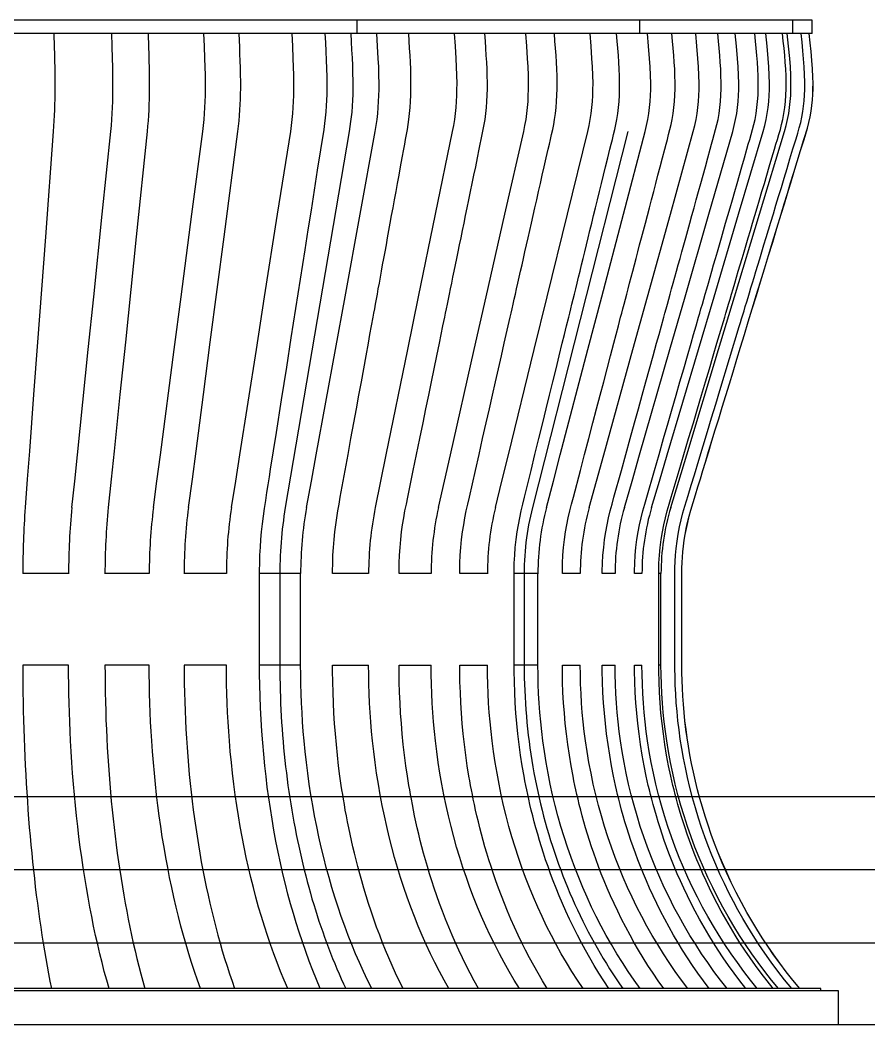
# Model space of a CAD drawing. Extents: x 665703 to 1047784, y -160603 to 92239.
# Drawn here: x 835064 to 838782, y 26656 to 31056 of the extents above; entities that cross this region are included whole.
import ezdxf

# ---------------------------------------------------------------- set-up
doc = ezdxf.new("R2010")
doc.units = 0
doc.header["$LTSCALE"] = 800
doc.layers.get('0').update_dxf_attribs({"linetype": 'CONTINUOUS'})
doc.layers.add('中粗', color=3, linetype='CONTINUOUS')
doc.layers.add('粗线', color=1, linetype='CONTINUOUS')

# ---------------------------------------------------------------- blocks, each defined once
blk = doc.blocks.new('ft')
at = {"color": 7, "linetype": 'Continuous'}
for p, q in [((2492.8, 4250), (875.4, 4250)), ((2492.8, 4250), (2492.8, 4191)), ((3730.8, 4250), (2492.8, 4250)), ((2492.8, 4250), (2492.8, 4191)), ((3730.8, 4250), (3730.8, 4191)), ((4400.8, 4250), (3730.8, 4250)), ((3730.8, 4250), (3730.8, 4191)), ((4400.8, 4250), (4400.8, 4191)), ((4400.8, 4250), (4400.8, 4191)), ((4487, 4250), (4400.8, 4250)), ((4487, 4191), (4487, 4250)), ((2492.8, 4191), (875.4, 4191)), ((3730.8, 4191), (2492.8, 4191)), ((4400.8, 4191), (3730.8, 4191)), ((4487, 4191), (4400.8, 4191)), ((2458.9, 3762.8), (2179.1, 2115.7)), ((2458.9, 3762.8), (2179.1, 2115.7)), ((3680, 3762.8), (3261.3, 2115.7)), ((3680, 3762.8), (3261.3, 2115.7)), ((1230, 1826), (1029.3, 1826)), ((1583.1, 1826), (1389.4, 1826)), ((1921.1, 1826), (1736.1, 1826)), ((2155.1, 1826), (2066.3, 1826)), ((2155.1, 1826), (2155.1, 1426)), ((2246.3, 1826), (2155.1, 1826)), ((2155.1, 1826), (2155.1, 1426)), ((3225.3, 1826), (3181.3, 1826)), ((3225.3, 1826), (3225.3, 1426)), ((3285.5, 1826), (3225.3, 1826)), ((3225.3, 1826), (3225.3, 1426)), ((3824.5, 1826), (3814.8, 1826)), ((3824.5, 1426), (3824.5, 1826)), ((1230, 1426), (1029.3, 1426)), ((1583.1, 1426), (1389.4, 1426)), ((1921.1, 1426), (1736.1, 1426)), ((2155.1, 1426), (2066.3, 1426)), ((2246.3, 1426), (2155.1, 1426)), ((3225.3, 1426), (3181.3, 1426)), ((3285.5, 1426), (3225.3, 1426)), ((3824.5, 1426), (3814.9, 1426))]:
    blk.add_line(p, q, dxfattribs=at)
at = {"color": 7, "linetype": 'Continuous', "flags": 128}
for points in [[(1165.8, 4191), (1167.3, 4131), (1168, 4101), (1168.6, 4071), (1169.2, 4040.9), (1169.6, 4010.8), (1169.8, 3980.6), (1169.8, 3950.4), (1169.6, 3926.9), (1169.2, 3903.4), (1168.7, 3879.9), (1167.9, 3856.5), (1166.9, 3832.8), (1165.7, 3809.4), (1164.3, 3785.9), (1162.6, 3762.8)], [(1415, 3762.8), (1417.4, 3788.4), (1419.5, 3814.2), (1421.1, 3840.4), (1422.4, 3866.7), (1423.4, 3893.1), (1424, 3919.6), (1424.3, 3946.2), (1424.4, 3972.7), (1424.1, 4009.2), (1423.5, 4045.6), (1422.5, 4081.9), (1420.8, 4136.5), (1418.9, 4191)], [(1578.1, 4191), (1580.2, 4131), (1581.2, 4101), (1582, 4071), (1582.8, 4040.9), (1583.3, 4010.8), (1583.6, 3980.6), (1583.6, 3950.4), (1583.3, 3926.9), (1582.9, 3903.4), (1582.1, 3879.9), (1581.1, 3856.5), (1579.7, 3832.8), (1578, 3809.4), (1576, 3785.9), (1573.8, 3762.8)], [(1817.5, 3762.8), (1820.5, 3788.4), (1823.1, 3814.2), (1825.3, 3840.4), (1826.9, 3866.7), (1828.1, 3893.1), (1828.9, 3919.6), (1829.4, 3946.2), (1829.5, 3972.7), (1829.1, 4009.2), (1828.3, 4045.6), (1827.1, 4081.9), (1824.9, 4136.5), (1822.5, 4191)], [(1975.3, 4191), (1978, 4131), (1979.2, 4101), (1980.3, 4071), (1981.3, 4040.9), (1981.9, 4010.8), (1982.3, 3980.6), (1982.3, 3950.4), (1982, 3926.9), (1981.4, 3903.4), (1980.4, 3879.9), (1979.1, 3856.5), (1977.4, 3832.8), (1975.3, 3809.4), (1972.8, 3785.9), (1969.9, 3762.8)], [(2332.4, 9), (2315.7, 48.5), (2299.5, 88.7), (2283.8, 129.5), (2268.7, 171), (2254, 213.1), (2239.8, 255.8), (2226.9, 296.7), (2214.5, 338.2), (2202.5, 380.2), (2190.9, 422.9), (2179.9, 466), (2168.6, 512.3), (2158, 559.2), (2147.9, 606.5), (2138.3, 654.4), (2129.4, 702.6), (2121, 751.3), (2113.6, 797.5), (2106.8, 844), (2100.4, 890.8), (2094.7, 937.8), (2089.4, 985.1), (2084.4, 1035.4), (2080, 1085.9), (2076.3, 1136.6), (2073.1, 1187.5), (2070.6, 1238.5), (2068.6, 1289.5), (2067.4, 1337.8), (2066.6, 1386), (2066.4, 1434.3), (2066.4, 1482.6), (2066.4, 1530.9), (2066.4, 1592.4), (2066.4, 1653.9), (2066.4, 1715.4), (2066.4, 1776.9), (2066.5, 1838.4), (2067, 1872.9), (2068.2, 1907.3), (2069.9, 1941.7), (2072.3, 1975.9), (2075.2, 2009.9), (2078.8, 2043.7), (2082.9, 2077.3), (2087.9, 2111.9), (2093.3, 2146.3), (2098.7, 2180.7), (2104.1, 2215), (2109.5, 2249.3), (2114.9, 2283.5), (2140.1, 2444.3), (2162.6, 2587.5), (2185.1, 2730.5), (2205.2, 2858.4), (2225.4, 2986.5), (2245.6, 3115.1), (2265.9, 3244.4), (2279.5, 3331), (2293.2, 3418), (2306.9, 3505.4), (2320.7, 3593.2), (2334.6, 3681.6), (2348.6, 3770.6), (2352.3, 3796.8), (2355.3, 3822.7), (2357.7, 3848.4), (2359.6, 3874), (2360.9, 3899.5), (2361.8, 3924.7), (2362.2, 3949.9), (2362.3, 3975.3), (2362, 4000.9), (2361.1, 4037.8), (2359.7, 4075.2), (2357.9, 4113.1), (2355.9, 4151.7), (2353.8, 4191)], [(2202.6, 3762.8), (2206.3, 3788.4), (2209.4, 3814.2), (2212, 3840.4), (2214, 3866.7), (2215.5, 3893.1), (2216.4, 3919.6), (2216.9, 3946.2), (2217, 3972.7), (2216.6, 4009.2), (2215.6, 4045.6), (2214.2, 4081.9), (2211.5, 4136.5), (2208.6, 4191)], [(2544.2, 1826), (2386.1, 1826), (2386.1, 1837.5), (2386.7, 1872), (2388, 1906.5), (2390.1, 1940.9), (2392.8, 1975.2), (2396.2, 2009.2), (2399.9, 2040), (2404.2, 2070.5), (2409.1, 2100.8), (2414.5, 2130.8), (2419.9, 2160.8), (2441.3, 2278.1), (2454, 2347.8), (2466.7, 2417.3), (2479.4, 2486.7), (2490.5, 2547.7), (2501.4, 2607.5), (2512.1, 2666.1), (2522.6, 2723.5), (2532.9, 2779.8), (2542.9, 2834.9), (2550, 2873.5), (2556.9, 2911.5), (2563.7, 2948.9), (2567, 2967.1), (2570.6, 2986.4), (2574.3, 3006.7), (2578.1, 3028), (2582.2, 3050.4), (2586.5, 3073.8), (2591, 3098.3), (2595.6, 3123.9), (2600.5, 3150.5), (2605.5, 3178.2), (2610.7, 3206.4), (2616, 3235.6), (2621.6, 3266), (2627.3, 3297.3), (2633, 3328.6), (2638.9, 3360.8), (2644.9, 3394), (2651.2, 3428.3), (2657.6, 3463.6), (2664.2, 3499.9), (2670.6, 3535), (2677.2, 3571.1), (2684, 3608.2), (2690.9, 3646.2), (2698, 3685.2), (2701.9, 3706.2), (2705.8, 3727.6), (2709.7, 3749.2), (2713.7, 3771.1), (2717.3, 3793.1), (2720.4, 3815.1), (2723.5, 3841.2), (2725.9, 3867.4), (2727.6, 3893.9), (2728.8, 3920.7), (2729.4, 3948.5), (2729.4, 3976.8), (2729, 4005.7), (2728.2, 4035.2), (2726.9, 4065.3), (2725.4, 4095.6), (2723.6, 4126.6), (2721.7, 4158.4), (2719.7, 4191)], [(2465.6, 4191), (2467.7, 4155.1), (2469.7, 4119.8), (2471.5, 4085.2), (2473, 4051), (2474, 4017.1), (2474.7, 3983.5), (2474.7, 3950.1), (2474.2, 3924.4), (2473.3, 3898.7), (2471.8, 3872.9), (2469.8, 3846.9), (2467.7, 3826.3), (2465.2, 3805.4), (2462.3, 3784.3), (2458.9, 3762.8)], [(2465.6, 4191), (2467.7, 4155.1), (2469.7, 4119.8), (2471.5, 4085.2), (2473, 4051), (2474, 4017.1), (2474.7, 3983.5), (2474.7, 3950.1), (2474.2, 3924.4), (2473.3, 3898.7), (2471.8, 3872.9), (2469.8, 3846.9), (2467.7, 3826.3), (2465.2, 3805.4), (2462.3, 3784.3), (2458.9, 3762.8)], [(2573, 3762.8), (2577.3, 3788.4), (2580.9, 3814.2), (2583.9, 3840.4), (2586.2, 3866.7), (2587.9, 3893.1), (2589.1, 3919.6), (2589.7, 3946.2), (2589.8, 3972.7), (2589.3, 4009.2), (2588.1, 4045.6), (2586.5, 4081.9), (2583.4, 4136.5), (2580, 4191)], [(2817.8, 1826), (2677.4, 1826), (2677.4, 1837.5), (2678.1, 1872), (2679.5, 1906.5), (2681.8, 1940.9), (2684.9, 1975.2), (2688.7, 2009.2), (2692.9, 2040), (2697.7, 2070.5), (2703.2, 2100.8), (2709.3, 2130.8), (2715.4, 2160.8), (2739.6, 2278.1), (2753.9, 2347.8), (2768.2, 2417.3), (2782.4, 2486.7), (2795, 2547.7), (2807.3, 2607.5), (2819.3, 2666.1), (2831.1, 2723.5), (2842.7, 2779.8), (2854, 2834.9), (2861.9, 2873.5), (2869.7, 2911.5), (2877.4, 2948.9), (2881.2, 2967.1), (2885.1, 2986.4), (2889.3, 3006.7), (2893.7, 3028), (2898.3, 3050.4), (2903.1, 3073.8), (2908.1, 3098.3), (2913.4, 3123.9), (2918.8, 3150.5), (2924.5, 3178.2), (2930.3, 3206.4), (2936.3, 3235.6), (2942.6, 3266), (2949, 3297.3), (2955.4, 3328.6), (2962.1, 3360.8), (2968.9, 3394), (2975.9, 3428.3), (2983.2, 3463.6), (2990.6, 3499.9), (2997.9, 3535), (3005.3, 3571.1), (3012.9, 3608.2), (3020.7, 3646.2), (3028.7, 3685.2), (3033.1, 3706.2), (3037.4, 3727.6), (3041.9, 3749.2), (3046.4, 3771.1), (3050.4, 3793.1), (3054, 3815.1), (3057.4, 3841.2), (3060.1, 3867.4), (3062, 3893.9), (3063.3, 3920.7), (3064, 3948.5), (3064.1, 3976.8), (3063.6, 4005.7), (3062.7, 4035.2), (3061.3, 4065.3), (3059.5, 4095.6), (3057.5, 4126.6), (3055.4, 4158.4), (3053.1, 4191)], [(2912.1, 3762.8), (2916.9, 3788.4), (2921.1, 3814.2), (2924.4, 3840.4), (2927.1, 3866.7), (2929, 3893.1), (2930.3, 3919.6), (2931, 3946.2), (2931.1, 3972.7), (2930.5, 4009.2), (2929.2, 4045.6), (2927.4, 4081.9), (2923.9, 4136.5), (2920.1, 4191)], [(3064.5, 1826), (2943.3, 1826), (2943.3, 1837.5), (2944, 1872), (2945.6, 1906.5), (2948.1, 1940.9), (2951.5, 1975.2), (2955.8, 2009.2), (2960.4, 2040), (2965.7, 2070.5), (2971.8, 2100.8), (2978.4, 2130.8), (2985.2, 2160.8), (3011.8, 2278.1), (3027.6, 2347.8), (3043.4, 2417.3), (3059.1, 2486.7), (3072.9, 2547.7), (3086.5, 2607.5), (3099.8, 2666.1), (3112.8, 2723.5), (3125.5, 2779.8), (3138, 2834.9), (3146.7, 2873.5), (3155.4, 2911.5), (3163.8, 2948.9), (3168, 2967.1), (3172.3, 2986.4), (3176.9, 3006.7), (3181.8, 3028), (3186.8, 3050.4), (3192.1, 3073.8), (3197.7, 3098.3), (3203.5, 3123.9), (3209.5, 3150.5), (3215.8, 3178.2), (3222.2, 3206.4), (3228.8, 3235.6), (3235.7, 3266), (3242.8, 3297.3), (3249.9, 3328.6), (3257.2, 3360.8), (3264.7, 3394), (3272.5, 3428.3), (3280.5, 3463.6), (3288.7, 3499.9), (3296.7, 3535), (3304.8, 3571.1), (3313.2, 3608.2), (3321.9, 3646.2), (3330.7, 3685.2), (3335.5, 3706.2), (3340.3, 3727.6), (3345.2, 3749.2), (3350.1, 3771.1), (3354.6, 3793.1), (3358.5, 3815.1), (3362.3, 3841.2), (3365.3, 3867.4), (3367.4, 3893.9), (3368.9, 3920.7), (3369.6, 3948.5), (3369.7, 3976.8), (3369.2, 4005.7), (3368.1, 4035.2), (3366.6, 4065.3), (3364.7, 4095.6), (3362.5, 4126.6), (3360.1, 4158.4), (3357.5, 4191)], [(3596.8, 9), (3574.3, 42.9), (3552.8, 76.6), (3532.2, 110.3), (3512.6, 143.7), (3493.8, 176.9), (3475.9, 209.9), (3458.8, 242.5), (3441, 278.1), (3424.1, 313.1), (3408.1, 347.7), (3393, 381.8), (3378.8, 415.3), (3365.4, 448.2), (3352.8, 480.5), (3340.9, 512.1), (3329.8, 543.1), (3319.4, 573.3), (3309.8, 602.3), (3300.8, 630.5), (3292.4, 658), (3284.6, 684.7), (3276.7, 712.7), (3269.4, 739.7), (3262.7, 765.8), (3256.5, 790.9), (3250.8, 815), (3245.5, 838.1), (3240.9, 858.9), (3236.7, 879), (3232.7, 899.1), (3228.7, 919.2), (3225, 939.5), (3217.1, 985), (3209.9, 1031.1), (3203.5, 1077.5), (3197.9, 1124.4), (3193.3, 1169.2), (3189.4, 1214.5), (3186.2, 1260), (3183.8, 1305.9), (3182.2, 1352), (3181.3, 1398.4), (3181.2, 1453.3), (3181.2, 1508.1), (3181.2, 1563), (3181.2, 1617.9), (3181.2, 1672.7), (3181.2, 1727.7), (3181.2, 1782.6), (3181.3, 1837.5), (3182.1, 1872), (3183.8, 1906.5), (3186.5, 1940.9), (3190.2, 1975.2), (3194.8, 2009.2), (3199.8, 2040), (3205.6, 2070.5), (3212.1, 2100.8), (3219.4, 2130.8), (3226.7, 2160.8), (3255.5, 2278.1), (3272.6, 2347.8), (3289.7, 2417.3), (3306.8, 2486.7), (3321.7, 2547.7), (3336.4, 2607.5), (3350.8, 2666.1), (3364.9, 2723.5), (3378.7, 2779.8), (3392.3, 2834.9), (3401.7, 2873.5), (3411.1, 2911.5), (3420.3, 2948.9), (3424.7, 2967.1), (3429.5, 2986.4), (3434.4, 3006.7), (3439.7, 3028), (3445.2, 3050.4), (3450.9, 3073.8), (3456.9, 3098.3), (3463.2, 3123.9), (3469.8, 3150.5), (3476.5, 3178.2), (3483.5, 3206.4), (3490.7, 3235.6), (3498.1, 3266), (3505.8, 3297.3), (3513.5, 3328.6), (3521.4, 3360.8), (3529.6, 3394), (3538, 3428.3), (3546.6, 3463.6), (3555.5, 3499.9), (3564.2, 3535), (3573.1, 3571.1), (3582.1, 3608.2), (3591.5, 3646.2), (3601.1, 3685.2), (3606.2, 3706.2), (3611.5, 3727.6), (3616.8, 3749.2), (3622.1, 3771.1), (3627, 3793.1), (3631.2, 3815.1), (3635.3, 3841.2), (3638.5, 3867.4), (3640.9, 3893.9), (3642.4, 3920.7), (3643.2, 3948.5), (3643.3, 3976.8), (3642.8, 4005.7), (3641.6, 4035.2), (3639.9, 4065.3), (3637.9, 4095.6), (3635.5, 4126.6), (3632.9, 4158.4), (3630.1, 4191)], [(3223.4, 3762.8), (3228.8, 3788.4), (3233.3, 3814.2), (3237, 3840.4), (3240, 3866.7), (3242.1, 3893.1), (3243.5, 3919.6), (3244.3, 3946.2), (3244.4, 3972.7), (3243.8, 4009.2), (3242.3, 4045.6), (3240.3, 4081.9), (3236.5, 4136.5), (3232.3, 4191)], [(3471.1, 1826), (3392.5, 1826), (3392.5, 1837.5), (3393.3, 1872), (3395.2, 1906.5), (3398.1, 1940.9), (3402, 1975.2), (3407, 2009.2), (3412.3, 2040), (3418.5, 2070.5), (3425.5, 2100.8), (3433.2, 2130.8), (3441.1, 2160.8), (3471.9, 2278.1), (3490.1, 2347.8), (3508.4, 2417.3), (3526.6, 2486.7), (3542.6, 2547.7), (3558.3, 2607.5), (3573.7, 2666.1), (3588.8, 2723.5), (3603.5, 2779.8), (3618, 2834.9), (3628.1, 2873.5), (3638.1, 2911.5), (3647.9, 2948.9), (3652.7, 2967.1), (3657.7, 2986.4), (3663.1, 3006.7), (3668.7, 3028), (3674.5, 3050.4), (3680.7, 3073.8), (3687.1, 3098.3), (3693.8, 3123.9), (3700.8, 3150.5), (3708.1, 3178.2), (3715.5, 3206.4), (3723.2, 3235.6), (3731.1, 3266), (3739.3, 3297.3), (3747.5, 3328.6), (3756, 3360.8), (3764.7, 3394), (3773.7, 3428.3), (3783, 3463.6), (3792.5, 3499.9), (3801.7, 3535), (3811.2, 3571.1), (3820.9, 3608.2), (3830.9, 3646.2), (3841.1, 3685.2), (3846.7, 3706.2), (3852.3, 3727.6), (3857.9, 3749.2), (3863.7, 3771.1), (3868.9, 3793.1), (3873.4, 3815.1), (3877.7, 3841.2), (3881.2, 3867.4), (3883.7, 3893.9), (3885.3, 3920.7), (3886.2, 3948.5), (3886.3, 3976.8), (3885.7, 4005.7), (3884.5, 4035.2), (3882.7, 4065.3), (3880.5, 4095.6), (3877.9, 4126.6), (3875.1, 4158.4), (3872.2, 4191)], [(3504, 3762.8), (3509.8, 3788.4), (3514.7, 3814.2), (3518.8, 3840.4), (3521.9, 3866.7), (3524.3, 3893.1), (3525.8, 3919.6), (3526.6, 3946.2), (3526.8, 3972.7), (3526.1, 4009.2), (3524.5, 4045.6), (3522.3, 4081.9), (3518.1, 4136.5), (3513.6, 4191)], [(3623.5, 1826), (3567.5, 1826), (3567.5, 1837.5), (3568.4, 1872), (3570.4, 1906.5), (3573.5, 1940.9), (3577.6, 1975.2), (3582.8, 2009.2), (3588.4, 2040), (3594.9, 2070.5), (3602.3, 2100.8), (3610.4, 2130.8), (3618.7, 2160.8), (3651.2, 2278.1), (3670.4, 2347.8), (3689.7, 2417.3), (3708.8, 2486.7), (3725.7, 2547.7), (3742.2, 2607.5), (3758.4, 2666.1), (3774.3, 2723.5), (3789.9, 2779.8), (3805.1, 2834.9), (3815.8, 2873.5), (3826.3, 2911.5), (3836.6, 2948.9), (3841.7, 2967.1), (3847, 2986.4), (3852.6, 3006.7), (3858.5, 3028), (3864.7, 3050.4), (3871.2, 3073.8), (3877.9, 3098.3), (3885, 3123.9), (3892.4, 3150.5), (3900, 3178.2), (3907.8, 3206.4), (3915.9, 3235.6), (3924.3, 3266), (3933, 3297.3), (3941.6, 3328.6), (3950.5, 3360.8), (3959.7, 3394), (3969.2, 3428.3), (3978.9, 3463.6), (3989, 3499.9), (3998.7, 3535), (4008.7, 3571.1), (4018.9, 3608.2), (4029.4, 3646.2), (4040.2, 3685.2), (4046, 3706.2), (4051.9, 3727.6), (4057.9, 3749.2), (4063.9, 3771.1), (4069.4, 3793.1), (4074.2, 3815.1), (4078.8, 3841.2), (4082.4, 3867.4), (4085, 3893.9), (4086.8, 3920.7), (4087.7, 3948.5), (4087.8, 3976.8), (4087.2, 4005.7), (4085.9, 4035.2), (4084, 4065.3), (4081.7, 4095.6), (4079, 4126.6), (4076, 4158.4), (4073, 4191)], [(3741.3, 1826), (3708.7, 1826), (3708.7, 1837.5), (3709.7, 1872), (3711.7, 1906.5), (3714.9, 1940.9), (3719.2, 1975.2), (3724.6, 2009.2), (3730.5, 2040), (3737.2, 2070.5), (3744.9, 2100.8), (3753.4, 2130.8), (3762, 2160.8), (3795.8, 2278.1), (3815.9, 2347.8), (3835.9, 2417.3), (3855.9, 2486.7), (3873.4, 2547.7), (3890.6, 2607.5), (3907.5, 2666.1), (3924.1, 2723.5), (3940.2, 2779.8), (3956.1, 2834.9), (3967.2, 2873.5), (3978.2, 2911.5), (3988.9, 2948.9), (3994.2, 2967.1), (3999.7, 2986.4), (4005.6, 3006.7), (4011.7, 3028), (4018.2, 3050.4), (4024.9, 3073.8), (4032, 3098.3), (4039.3, 3123.9), (4047, 3150.5), (4054.9, 3178.2), (4063.1, 3206.4), (4071.5, 3235.6), (4080.2, 3266), (4089.2, 3297.3), (4098.2, 3328.6), (4107.5, 3360.8), (4117.1, 3394), (4126.9, 3428.3), (4137.1, 3463.6), (4147.6, 3499.9), (4157.7, 3535), (4168.1, 3571.1), (4178.7, 3608.2), (4189.7, 3646.2), (4200.9, 3685.2), (4207, 3706.2), (4213.1, 3727.6), (4219.3, 3749.2), (4225.6, 3771.1), (4231.3, 3793.1), (4236.3, 3815.1), (4241.1, 3841.2), (4244.8, 3867.4), (4247.6, 3893.9), (4249.4, 3920.7), (4250.4, 3948.5), (4250.5, 3976.8), (4249.8, 4005.7), (4248.4, 4035.2), (4246.5, 4065.3), (4244.1, 4095.6), (4241.3, 4126.6), (4238.2, 4158.4), (4235, 4191)], [(3755.2, 3762.8), (3761.4, 3788.4), (3766.7, 3814.2), (3771, 3840.4), (3774.4, 3866.7), (3776.9, 3893.1), (3778.5, 3919.6), (3779.4, 3946.2), (3779.6, 3972.7), (3778.8, 4009.2), (3777.2, 4045.6), (3774.8, 4081.9), (3770.4, 4136.5), (3765.5, 4191)], [(4316.5, 9), (4289.4, 42.9), (4263.4, 76.6), (4238.6, 110.3), (4214.8, 143.7), (4192.2, 176.9), (4170.5, 209.9), (4149.9, 242.5), (4128.4, 278.1), (4108, 313.1), (4088.7, 347.7), (4070.5, 381.8), (4053.3, 415.3), (4037.1, 448.2), (4021.9, 480.5), (4007.6, 512.1), (3994.1, 543.1), (3981.5, 573.3), (3969.9, 602.3), (3959.1, 630.5), (3949, 658), (3939.5, 684.7), (3930, 712.7), (3921.2, 739.7), (3913.1, 765.8), (3905.6, 790.9), (3898.6, 815), (3892.3, 838.1), (3886.8, 858.9), (3881.7, 879), (3876.8, 899.1), (3872.1, 919.2), (3867.5, 939.5), (3858, 985), (3849.3, 1031.1), (3841.6, 1077.5), (3834.8, 1124.4), (3829.2, 1169.2), (3824.5, 1214.5), (3820.7, 1260), (3817.8, 1305.9), (3815.9, 1352), (3814.8, 1398.4), (3814.7, 1453.3), (3814.7, 1508.1), (3814.7, 1563), (3814.7, 1617.9), (3814.7, 1672.7), (3814.7, 1727.7), (3814.7, 1782.6), (3814.7, 1837.5), (3815.7, 1872), (3817.8, 1906.5), (3821.1, 1940.9), (3825.5, 1975.2), (3831.1, 2009.2), (3837.1, 2040), (3844.1, 2070.5), (3852, 2100.8), (3860.7, 2130.8), (3869.6, 2160.8), (3904.4, 2278.1), (3925.1, 2347.8), (3945.7, 2417.3), (3966.3, 2486.7), (3984.4, 2547.7), (4002.1, 2607.5), (4019.5, 2666.1), (4036.5, 2723.5), (4053.2, 2779.8), (4069.5, 2834.9), (4081, 2873.5), (4092.3, 2911.5), (4103.4, 2948.9), (4108.8, 2967.1), (4114.5, 2986.4), (4120.5, 3006.7), (4126.8, 3028), (4133.5, 3050.4), (4140.4, 3073.8), (4147.7, 3098.3), (4155.2, 3123.9), (4163.1, 3150.5), (4171.3, 3178.2), (4179.7, 3206.4), (4188.4, 3235.6), (4197.4, 3266), (4206.7, 3297.3), (4215.9, 3328.6), (4225.5, 3360.8), (4235.4, 3394), (4245.5, 3428.3), (4256, 3463.6), (4266.7, 3499.9), (4277.2, 3535), (4287.9, 3571.1), (4298.9, 3608.2), (4310.1, 3646.2), (4321.7, 3685.2), (4328, 3706.2), (4334.3, 3727.6), (4340.7, 3749.2), (4347.2, 3771.1), (4353, 3793.1), (4358.1, 3815.1), (4363.1, 3841.2), (4367, 3867.4), (4369.8, 3893.9), (4371.7, 3920.7), (4372.6, 3948.5), (4372.8, 3976.8), (4372.1, 4005.7), (4370.7, 4035.2), (4368.6, 4065.3), (4366.2, 4095.6), (4363.3, 4126.6), (4360.1, 4158.4), (4356.8, 4191)], [(4397.2, 9), (4366, 47.2), (4336, 85.8), (4307.2, 124.6), (4279.5, 163.5), (4253, 202.7), (4227.6, 242), (4204.6, 279.1), (4182.6, 316.3), (4161.6, 353.5), (4141.5, 390.7), (4122.3, 427.9), (4102, 469.3), (4082.7, 510.6), (4064.6, 551.8), (4047.5, 592.8), (4031.4, 633.7), (4016.4, 674.3), (4002.3, 714.6), (3989.2, 754.7), (3975.3, 800), (3962.6, 844.9), (3951.1, 889.3), (3940.6, 933.2), (3931.2, 976.6), (3922.9, 1018.7), (3915.6, 1060.2), (3909.2, 1101.2), (3903.6, 1141.5), (3898.7, 1182), (3894.7, 1221.9), (3891.4, 1261.1), (3888.9, 1299.6), (3887, 1337.3), (3885.9, 1374.4), (3885.3, 1410.6), (3885.3, 1454.9), (3885.3, 1497.9), (3885.3, 1539.8), (3885.3, 1580.5), (3885.3, 1620), (3885.3, 1658.4), (3885.3, 1695.6), (3885.3, 1731.6), (3885.3, 1762.9), (3885.2, 1793.3), (3885.2, 1822.8), (3885.6, 1851.4), (3886.7, 1879.6), (3888.5, 1907.7), (3891.2, 1935.5), (3895.2, 1967.6), (3900.2, 1999.3), (3906.2, 2030.7), (3913.1, 2061.6), (3920.9, 2092), (3929.5, 2121.9), (3943.6, 2168.3), (3957.4, 2214), (3971, 2259.1), (3990.4, 2323.3), (4009.4, 2386.1), (4028.1, 2447.8), (4046.3, 2508.2), (4064.4, 2567.9), (4082.5, 2627.6), (4167.5, 2908.8), (4172.6, 2925.5), (4177.6, 2942.2), (4182.8, 2959.2), (4188.2, 2977.2), (4193.9, 2996), (4199.9, 3015.9), (4205.8, 3035.4), (4212, 3055.8), (4218.4, 3077.1), (4225.1, 3099.2), (4232.1, 3122.2), (4240.1, 3148.8), (4248.5, 3176.5), (4257.2, 3205.3), (4266.3, 3235.2), (4275.6, 3266.2), (4285.4, 3298.3), (4295.4, 3331.5), (4305.8, 3365.8), (4316.7, 3401.9), (4328, 3439.1), (4339.6, 3477.6), (4351.6, 3517.3), (4364, 3558.1), (4376.5, 3599.5), (4389.4, 3642), (4402.6, 3685.8), (4416.2, 3730.8), (4423.3, 3754.2), (4430.3, 3777.9), (4436.5, 3801.7), (4441.7, 3825.5), (4446, 3849.4), (4449.3, 3873), (4451.7, 3896.9), (4453.4, 3921.1), (4454.3, 3945.6), (4454.5, 3978.1), (4453.6, 4011.3), (4451.7, 4045.3), (4449.1, 4080.2), (4445.9, 4116.1), (4442.2, 4153), (4438.3, 4191)], [(4432.4, 9), (4402.1, 45.8), (4372.9, 82.9), (4344.9, 120.1), (4317.9, 157.5), (4292.1, 194.9), (4267.7, 231.8), (4244.4, 268.8), (4222.1, 305.7), (4200.7, 342.6), (4176.6, 386.5), (4153.7, 430.3), (4132.2, 473.9), (4112, 517.3), (4093, 560.4), (4075.2, 603.3), (4059.3, 643.9), (4044.4, 684.2), (4030.5, 724.2), (4017.6, 763.7), (4005.7, 802.9), (3994.7, 841.6), (3984.5, 879.9), (3975.2, 917.7), (3966.3, 956.8), (3958.2, 995.3), (3951, 1033.2), (3944.6, 1070.5), (3938.9, 1107.2), (3933.9, 1143.3), (3929.4, 1181.1), (3925.5, 1218.1), (3922.4, 1254.4), (3919.9, 1289.9), (3918, 1324.6), (3916.7, 1358.4), (3916, 1391.5), (3915.7, 1423.7), (3915.7, 1463), (3915.7, 1500.9), (3915.7, 1537.6), (3915.7, 1572.9), (3915.7, 1606.8), (3915.7, 1634.1), (3915.7, 1660.5), (3915.7, 1686), (3915.7, 1710.5), (3915.7, 1734.1), (3915.7, 1756.9), (3915.7, 1778.8), (3915.7, 1801.6), (3915.7, 1825.1), (3916, 1849.5), (3916.9, 1874.6), (3918.3, 1898.1), (3920.3, 1922.2), (3923, 1946.9), (3926.4, 1972.2), (3930.6, 1998.1), (3935.5, 2024), (3941.2, 2050.4), (3947.7, 2077.2), (3955.2, 2104.5), (3965.2, 2137.6), (3975.5, 2171.4), (3986.1, 2206.1), (3996.9, 2241.5), (4008, 2277.8), (4019.3, 2314.9), (4033.3, 2360.5), (4047.6, 2407.3), (4062.2, 2455.3), (4077.2, 2504.5), (4092.6, 2554.9), (4108.1, 2605.6), (4123.9, 2657.5), (4140.1, 2710.5), (4156.7, 2764.8), (4173, 2818.2), (4189.7, 2872.9), (4206.8, 2928.7), (4224.1, 2985.6), (4241.9, 3043.8), (4260.1, 3103.2), (4277.5, 3160.4), (4295.3, 3218.7), (4313.5, 3278.2), (4332, 3338.8), (4350.9, 3400.7), (4364.5, 3445.4), (4378.4, 3490.7), (4392.4, 3536.7), (4406.7, 3583.4), (4421.1, 3630.7), (4435.8, 3678.7), (4450.7, 3727.5), (4465.6, 3776.9), (4472.2, 3801.7), (4477.6, 3826.3), (4482, 3850.9), (4485.4, 3875.6), (4487.8, 3900.3), (4489.4, 3924.8), (4490.2, 3949.5), (4490.3, 3974.4), (4489.8, 3999.7), (4488.1, 4036.3), (4485.4, 4073.7), (4482, 4111.9), (4478.1, 4150.9), (4473.9, 4191)], [(4432.7, 9), (4402.4, 45.8), (4373.2, 82.9), (4345.1, 120.1), (4318.2, 157.5), (4292.3, 194.9), (4268, 231.8), (4244.6, 268.8), (4222.3, 305.7), (4201, 342.6), (4176.8, 386.5), (4154, 430.3), (4132.5, 473.9), (4112.2, 517.3), (4093.2, 560.4), (4075.4, 603.3), (4059.5, 643.9), (4044.6, 684.2), (4030.8, 724.2), (4017.9, 763.7), (4005.9, 802.9), (3994.9, 841.6), (3984.7, 879.9), (3975.4, 917.7), (3966.5, 956.8), (3958.4, 995.3), (3951.2, 1033.2), (3944.8, 1070.5), (3939.1, 1107.2), (3934.1, 1143.3), (3929.6, 1181.1), (3925.7, 1218.1), (3922.6, 1254.4), (3920.1, 1289.9), (3918.3, 1324.6), (3916.9, 1358.4), (3916.2, 1391.5), (3915.9, 1423.7), (3915.9, 1463), (3915.9, 1500.9), (3915.9, 1537.6), (3915.9, 1572.9), (3915.9, 1606.8), (3915.9, 1634.1), (3915.9, 1660.5), (3915.9, 1686), (3915.9, 1710.5), (3915.9, 1734.1), (3915.9, 1756.9), (3915.9, 1778.8), (3915.9, 1801.6), (3915.9, 1825.1), (3916.2, 1849.5), (3917.1, 1874.6), (3918.5, 1898.1), (3920.5, 1922.2), (3923.2, 1946.9), (3926.6, 1972.2), (3930.8, 1998.1), (3935.7, 2024), (3941.4, 2050.4), (3948, 2077.2), (3955.4, 2104.5), (3965.4, 2137.6), (3975.7, 2171.4), (3986.3, 2206.1), (3997.2, 2241.5), (4008.2, 2277.8), (4019.6, 2314.9), (4033.5, 2360.5), (4047.8, 2407.3), (4062.5, 2455.3), (4077.5, 2504.5), (4092.9, 2554.9), (4108.3, 2605.6), (4124.2, 2657.5), (4140.4, 2710.5), (4157, 2764.8), (4173.3, 2818.2), (4190, 2872.9), (4207, 2928.7), (4224.4, 2985.6), (4242.2, 3043.8), (4260.3, 3103.2), (4277.8, 3160.4), (4295.6, 3218.7), (4313.7, 3278.2), (4332.2, 3338.8), (4351.1, 3400.7), (4364.8, 3445.4), (4378.6, 3490.7), (4392.7, 3536.7), (4406.9, 3583.4), (4421.4, 3630.7), (4436.1, 3678.7), (4450.9, 3727.5), (4465.9, 3776.9), (4472.4, 3801.7), (4477.9, 3826.3), (4482.2, 3850.9), (4485.6, 3875.6), (4488.1, 3900.3), (4489.7, 3924.8), (4490.5, 3949.5), (4490.6, 3974.4), (4490.1, 3999.7), (4488.4, 4036.3), (4485.7, 4073.7), (4482.3, 4111.9), (4478.4, 4150.9), (4474.2, 4191)], [(3965.8, 3762.8), (3972.4, 3788.4), (3977.9, 3814.2), (3982.5, 3840.4), (3986.1, 3866.7), (3988.7, 3893.1), (3990.5, 3919.6), (3991.4, 3946.2), (3991.5, 3972.7), (3990.8, 4009.2), (3989, 4045.6), (3986.5, 4081.9), (3981.8, 4136.5), (3976.7, 4191)], [(4138.6, 3762.8), (4145.5, 3788.4), (4151.3, 3814.2), (4156, 3840.4), (4159.8, 3866.7), (4162.5, 3893.1), (4164.3, 3919.6), (4165.2, 3946.2), (4165.4, 3972.7), (4164.6, 4009.2), (4162.8, 4045.6), (4160.2, 4081.9), (4155.3, 4136.5), (4150, 4191)], [(4271.9, 3762.8), (4279, 3788.4), (4284.9, 3814.2), (4289.9, 3840.4), (4293.7, 3866.7), (4296.5, 3893.1), (4298.4, 3919.6), (4299.4, 3946.2), (4299.6, 3972.7), (4298.7, 4009.2), (4296.8, 4045.6), (4294.1, 4081.9), (4289.1, 4136.5), (4283.7, 4191)], [(4365.7, 3762.8), (4372.9, 3788.4), (4379, 3814.2), (4384, 3840.4), (4388, 3866.7), (4390.8, 3893.1), (4392.7, 3919.6), (4393.7, 3946.2), (4393.9, 3972.7), (4393.1, 4009.2), (4391.1, 4045.6), (4388.4, 4081.9), (4383.3, 4136.5), (4377.7, 4191)], [(1162.6, 3762.8), (1128.2, 3301.6), (1093.7, 2840.4), (1076.5, 2609.9), (1058.1, 2362.8), (1048.9, 2239.3), (1039.6, 2115.7), (1039.6, 2115.7)], [(1244.9, 2115.7), (1256.8, 2231), (1268.7, 2346.3), (1316.3, 2807.5), (1340.1, 3038.1), (1377.6, 3400.4), (1415, 3762.8)], [(1573.8, 3762.8), (1526.2, 3301.6), (1478.6, 2840.4), (1454.8, 2609.9), (1429.2, 2362.8), (1416.4, 2239.3), (1403.7, 2115.7), (1403.7, 2115.7)], [(1601.9, 2115.7), (1617, 2231), (1632.1, 2346.3), (1692.4, 2807.5), (1722.6, 3038.1), (1770, 3400.4), (1817.5, 3762.8)], [(1969.9, 3762.8), (1909.6, 3301.6), (1849.3, 2840.4), (1819.1, 2609.9), (1786.8, 2362.8), (1770.6, 2239.3), (1754.4, 2115.7), (1754.4, 2115.7)], [(1943.6, 2115.7), (1961.8, 2231), (1979.9, 2346.3), (2052.4, 2807.5), (2088.6, 3038.1), (2145.6, 3400.4), (2202.6, 3762.8)], [(2272.4, 2115.7), (2293.4, 2231), (2314.5, 2346.3), (2398.6, 2807.5), (2440.7, 3038.1), (2506.8, 3400.4), (2573, 3762.8)], [(2573.5, 2115.7), (2597.2, 2231), (2620.9, 2346.3), (2715.7, 2807.5), (2763.1, 3038.1), (2837.6, 3400.4), (2912.1, 3762.8)], [(2850.1, 2115.7), (2876.2, 2231), (2902.3, 2346.3), (3006.9, 2807.5), (3059.1, 3038.1), (3141.3, 3400.4), (3223.4, 3762.8)], [(3099.4, 2115.7), (3127.8, 2231), (3156.1, 2346.3), (3269.3, 2807.5), (3326, 3038.1), (3415, 3400.4), (3504, 3762.8)], [(3322.8, 2115.7), (3353.1, 2231), (3383.4, 2346.3), (3504.4, 2807.5), (3565, 3038.1), (3660.1, 3400.4), (3755.2, 3762.8)], [(3510.3, 2115.7), (3542.2, 2231), (3574.1, 2346.3), (3701.7, 2807.5), (3765.4, 3038.1), (3865.6, 3400.4), (3965.8, 3762.8)], [(3664.3, 2115.7), (3697.6, 2231), (3730.7, 2346.3), (3863.5, 2807.5), (3930, 3038.1), (4034.3, 3400.4), (4138.6, 3762.8)], [(3783.4, 2115.7), (3817.6, 2231), (3851.8, 2346.3), (3988.6, 2807.5), (4057, 3038.1), (4164.5, 3400.4), (4271.9, 3762.8)], [(3867.4, 2115.7), (3902.3, 2231), (3937.2, 2346.3), (4076.7, 2807.5), (4146.5, 3038.1), (4256.1, 3400.4), (4365.7, 3762.8)], [(2179.1, 2115.7), (2176, 2096.9), (2173.2, 2078), (2170.5, 2059), (2168, 2039.9), (2165.8, 2020.7), (2163.8, 2001.5), (2161.9, 1982.2), (2160.3, 1962.8), (2158.9, 1943.3), (2157.7, 1923.9), (2156.8, 1904.3), (2156, 1884.8), (2155.5, 1865.2), (2155.2, 1845.6), (2155.1, 1826)], [(2179.1, 2115.7), (2176, 2096.9), (2173.2, 2078), (2170.5, 2059), (2168, 2039.9), (2165.8, 2020.7), (2163.8, 2001.5), (2161.9, 1982.2), (2160.3, 1962.8), (2158.9, 1943.3), (2157.7, 1923.9), (2156.8, 1904.3), (2156, 1884.8), (2155.5, 1865.2), (2155.2, 1845.6), (2155.1, 1826)], [(3261.3, 2115.7), (3256.7, 2096.9), (3252.4, 2078), (3248.4, 2059), (3244.7, 2039.9), (3241.3, 2020.7), (3238.3, 2001.5), (3235.6, 1982.2), (3233.2, 1962.8), (3231.1, 1943.3), (3229.3, 1923.9), (3227.8, 1904.3), (3226.7, 1884.8), (3225.9, 1865.2), (3225.4, 1845.6), (3225.3, 1826)], [(3261.3, 2115.7), (3256.7, 2096.9), (3252.4, 2078), (3248.4, 2059), (3244.7, 2039.9), (3241.3, 2020.7), (3238.3, 2001.5), (3235.6, 1982.2), (3233.2, 1962.8), (3231.1, 1943.3), (3229.3, 1923.9), (3227.8, 1904.3), (3226.7, 1884.8), (3225.9, 1865.2), (3225.4, 1845.6), (3225.3, 1826)], [(2246.3, 1426), (2246.3, 1626), (2246.3, 1826)], [(3285.5, 1426), (3285.5, 1626), (3285.5, 1826)], [(1029.3, 1426), (1029.4, 1385.8), (1029.7, 1345.6), (1030.1, 1305.4), (1030.7, 1265.2), (1031.5, 1225), (1032.5, 1184.9), (1033.7, 1145), (1035, 1105.1), (1036.5, 1065.4), (1038.2, 1025.7), (1040.1, 986.1), (1042.1, 946.7), (1044.4, 907.5), (1046.7, 868.6), (1049.3, 829.8), (1052, 791.1), (1055, 752.6), (1058, 714.3), (1061.3, 676.4), (1064.7, 638.8), (1068.3, 601.4), (1072, 564.2), (1075.9, 527.3), (1080, 490.6), (1084.2, 454.4), (1088.6, 418.6), (1093.1, 383), (1097.8, 347.8), (1102.7, 312.8), (1107.7, 278.3), (1113, 243.2), (1118.5, 208.4), (1124.1, 174.2), (1129.9, 140.3), (1135.9, 106.8), (1142, 73.7), (1148.3, 41.1), (1154.7, 9)], [(1407.3, 9), (1396.8, 46.2), (1386.5, 84), (1376.6, 122.6), (1366.9, 161.7), (1357.5, 201.4), (1348.5, 241.8), (1339.7, 282.7), (1331.3, 324.2), (1323.1, 366.3), (1315.3, 408.8), (1307.8, 451.8), (1300.7, 495.3), (1293.8, 539.3), (1287.3, 583.7), (1281.2, 628.5), (1275.4, 673.7), (1269.9, 719.2), (1264.7, 765.2), (1259.9, 811.4), (1255.5, 857.9), (1251.4, 904.7), (1247.7, 951.8), (1244.3, 999.1), (1241.3, 1046.6), (1238.6, 1094.2), (1236.6, 1135.3), (1234.8, 1176.5), (1233.4, 1217.8), (1232.2, 1259.1), (1231.2, 1300.8), (1230.5, 1342.5), (1230.1, 1384.2), (1230, 1425.9), (1230, 1426)], [(1389.4, 1426), (1389.5, 1385.8), (1389.8, 1345.6), (1390.5, 1305.4), (1391.3, 1265.2), (1392.5, 1225), (1393.8, 1184.9), (1395.4, 1145), (1397.3, 1105.1), (1399.4, 1065.4), (1401.7, 1025.7), (1404.3, 986.1), (1407.2, 946.7), (1410.2, 907.5), (1413.5, 868.6), (1417.1, 829.8), (1420.9, 791.1), (1424.9, 752.6), (1429.2, 714.3), (1433.7, 676.4), (1438.4, 638.8), (1443.4, 601.4), (1448.6, 564.2), (1454, 527.3), (1459.7, 490.6), (1465.5, 454.4), (1471.6, 418.6), (1477.9, 383), (1484.4, 347.8), (1491.2, 312.8), (1498.1, 278.3), (1505.5, 243.2), (1513.1, 208.4), (1521, 174.2), (1529, 140.3), (1537.3, 106.8), (1545.8, 73.7), (1554.5, 41.1), (1563.4, 9)], [(1807.3, 9), (1794, 46.2), (1781.1, 84), (1768.5, 122.6), (1756.2, 161.7), (1744.4, 201.4), (1732.9, 241.8), (1721.9, 282.7), (1711.2, 324.2), (1700.9, 366.3), (1691, 408.8), (1681.6, 451.8), (1672.5, 495.3), (1663.9, 539.3), (1655.6, 583.7), (1647.9, 628.5), (1640.5, 673.7), (1633.6, 719.2), (1627.1, 765.2), (1621, 811.4), (1615.4, 857.9), (1610.2, 904.7), (1605.5, 951.8), (1601.2, 999.1), (1597.4, 1046.6), (1594, 1094.2), (1591.4, 1135.3), (1589.2, 1176.5), (1587.4, 1217.8), (1585.8, 1259.1), (1584.6, 1300.8), (1583.8, 1342.5), (1583.3, 1384.2), (1583.1, 1425.9), (1583.1, 1426)], [(1736.1, 1426), (1736.3, 1385.8), (1736.8, 1345.6), (1737.5, 1305.4), (1738.7, 1265.2), (1740.1, 1225), (1741.8, 1184.9), (1743.8, 1145), (1746.2, 1105.1), (1748.9, 1065.4), (1751.8, 1025.7), (1755.1, 986.1), (1758.7, 946.7), (1762.6, 907.5), (1766.8, 868.6), (1771.3, 829.8), (1776.2, 791.1), (1781.3, 752.6), (1786.7, 714.3), (1792.4, 676.4), (1798.4, 638.8), (1804.7, 601.4), (1811.3, 564.2), (1818.2, 527.3), (1825.4, 490.6), (1832.8, 454.4), (1840.6, 418.6), (1848.6, 383), (1856.9, 347.8), (1865.4, 312.8), (1874.3, 278.3), (1883.7, 243.2), (1893.3, 208.4), (1903.3, 174.2), (1913.5, 140.3), (1924, 106.8), (1934.8, 73.7), (1945.9, 41.1), (1957.2, 9)], [(2190.1, 9), (2174.1, 46.2), (2158.6, 84), (2143.5, 122.6), (2128.8, 161.7), (2114.6, 201.4), (2100.9, 241.8), (2087.6, 282.7), (2074.8, 324.2), (2062.4, 366.3), (2050.6, 408.8), (2039.2, 451.8), (2028.4, 495.3), (2018, 539.3), (2008.1, 583.7), (1998.8, 628.5), (1990, 673.7), (1981.6, 719.2), (1973.8, 765.2), (1966.6, 811.4), (1959.8, 857.9), (1953.6, 904.7), (1948, 951.8), (1942.8, 999.1), (1938.2, 1046.6), (1934.2, 1094.2), (1931.1, 1135.3), (1928.5, 1176.5), (1926.2, 1217.8), (1924.4, 1259.1), (1923, 1300.8), (1921.9, 1342.5), (1921.3, 1384.2), (1921.1, 1425.9), (1921.1, 1426)], [(2155.1, 1426), (2155.2, 1398), (2155.5, 1370), (2156, 1342), (2156.6, 1314), (2157.5, 1286), (2158.6, 1258.1), (2159.9, 1230.1), (2161.4, 1202.2), (2163.1, 1174.4), (2165, 1146.6), (2167.1, 1118.8), (2169.4, 1091.1), (2171.8, 1063.4), (2174.5, 1035.8), (2177.4, 1008.3), (2180.5, 980.8), (2183.7, 953.4), (2187.2, 926.1), (2190.8, 898.9), (2194.7, 871.7), (2198.7, 844.7), (2202.9, 817.7), (2207.4, 790.8), (2212, 764.1), (2216.8, 737.4), (2221.8, 710.9), (2226.9, 684.4), (2232.3, 658.1), (2237.8, 632), (2243.6, 605.9), (2249.5, 580), (2255.6, 554.2), (2261.9, 528.6), (2268.4, 503.1), (2275, 477.8), (2281.8, 452.6), (2288.8, 427.6), (2296, 402.7), (2303.4, 378), (2310.9, 353.5), (2318.6, 329.2), (2326.5, 305), (2334.6, 281), (2342.8, 257.2), (2351.2, 233.6), (2359.7, 210.2), (2368.5, 187), (2377.4, 164), (2386.4, 141.2), (2395.6, 118.6), (2405, 96.3), (2414.5, 74.1), (2424.2, 52.2), (2434, 30.5), (2444, 9)], [(2155.1, 1426), (2155.2, 1398), (2155.5, 1370), (2156, 1342), (2156.6, 1314), (2157.5, 1286), (2158.6, 1258.1), (2159.9, 1230.1), (2161.4, 1202.2), (2163.1, 1174.4), (2165, 1146.6), (2167.1, 1118.8), (2169.4, 1091.1), (2171.8, 1063.4), (2174.5, 1035.8), (2177.4, 1008.3), (2180.5, 980.8), (2183.7, 953.4), (2187.2, 926.1), (2190.8, 898.9), (2194.7, 871.7), (2198.7, 844.7), (2202.9, 817.7), (2207.4, 790.8), (2212, 764.1), (2216.8, 737.4), (2221.8, 710.9), (2226.9, 684.4), (2232.3, 658.1), (2237.8, 632), (2243.6, 605.9), (2249.5, 580), (2255.6, 554.2), (2261.9, 528.6), (2268.4, 503.1), (2275, 477.8), (2281.8, 452.6), (2288.8, 427.6), (2296, 402.7), (2303.4, 378), (2310.9, 353.5), (2318.6, 329.2), (2326.5, 305), (2334.6, 281), (2342.8, 257.2), (2351.2, 233.6), (2359.7, 210.2), (2368.5, 187), (2377.4, 164), (2386.4, 141.2), (2395.6, 118.6), (2405, 96.3), (2414.5, 74.1), (2424.2, 52.2), (2434, 30.5), (2444, 9)], [(2558.2, 9), (2539.7, 46.2), (2521.7, 84), (2504.1, 122.6), (2487.1, 161.7), (2470.7, 201.4), (2454.7, 241.8), (2439.3, 282.7), (2424.5, 324.2), (2410.2, 366.3), (2396.5, 408.8), (2383.3, 451.8), (2370.7, 495.3), (2358.7, 539.3), (2347.2, 583.7), (2336.4, 628.5), (2326.2, 673.7), (2316.5, 719.2), (2307.5, 765.2), (2299, 811.4), (2291.2, 857.9), (2284, 904.7), (2277.4, 951.8), (2271.5, 999.1), (2266.2, 1046.6), (2261.5, 1094.2), (2257.9, 1135.3), (2254.9, 1176.5), (2252.3, 1217.8), (2250.1, 1259.1), (2248.5, 1300.8), (2247.3, 1342.5), (2246.6, 1384.2), (2246.3, 1425.9), (2246.3, 1426)], [(2694.9, 9), (2678.2, 42.9), (2662.2, 76.6), (2646.9, 110.3), (2632.3, 143.7), (2618.3, 176.9), (2605, 209.9), (2592.4, 242.5), (2579.1, 278.1), (2566.5, 313.1), (2554.7, 347.7), (2543.5, 381.8), (2532.9, 415.3), (2523, 448.2), (2513.6, 480.5), (2504.8, 512.1), (2496.5, 543.1), (2488.8, 573.3), (2481.6, 602.3), (2475, 630.5), (2468.7, 658), (2462.9, 684.7), (2457.1, 712.7), (2451.6, 739.7), (2446.6, 765.8), (2442, 790.9), (2437.8, 815), (2433.9, 838.1), (2430.5, 858.9), (2427.4, 879), (2424.3, 899.1), (2421.4, 919.2), (2418.6, 939.5), (2412.8, 985), (2407.4, 1031.1), (2402.7, 1077.5), (2398.5, 1124.4), (2395.1, 1169.2), (2392.2, 1214.5), (2389.9, 1260), (2388.1, 1305.9), (2386.9, 1352), (2386.2, 1398.4), (2386.2, 1426), (2544.2, 1426)], [(2895.2, 9), (2874.4, 46.2), (2854.1, 84), (2834.4, 122.6), (2815.3, 161.7), (2796.7, 201.4), (2778.8, 241.8), (2761.5, 282.7), (2744.8, 324.2), (2728.7, 366.3), (2713.2, 408.8), (2698.4, 451.8), (2684.2, 495.3), (2670.7, 539.3), (2657.8, 583.7), (2645.6, 628.5), (2634.1, 673.7), (2623.2, 719.2), (2613, 765.2), (2603.5, 811.4), (2594.7, 857.9), (2586.6, 904.7), (2579.2, 951.8), (2572.5, 999.1), (2566.5, 1046.6), (2561.2, 1094.2), (2557.3, 1135.3), (2553.8, 1176.5), (2550.9, 1217.8), (2548.5, 1259.1), (2546.6, 1300.8), (2545.3, 1342.5), (2544.5, 1384.2), (2544.2, 1425.9), (2544.2, 1426)], [(3025.1, 9), (3006.3, 42.9), (2988.3, 76.6), (2971.1, 110.3), (2954.7, 143.7), (2939, 176.9), (2924, 209.9), (2909.7, 242.5), (2894.7, 278.1), (2880.6, 313.1), (2867.2, 347.7), (2854.6, 381.8), (2842.7, 415.3), (2831.5, 448.2), (2821, 480.5), (2811, 512.1), (2801.7, 543.1), (2793, 573.3), (2785, 602.3), (2777.4, 630.5), (2770.4, 658), (2763.9, 684.7), (2757.3, 712.7), (2751.2, 739.7), (2745.5, 765.8), (2740.3, 790.9), (2735.6, 815), (2731.2, 838.1), (2727.3, 858.9), (2723.8, 879), (2720.4, 899.1), (2717.1, 919.2), (2714, 939.5), (2707.4, 985), (2701.4, 1031.1), (2696, 1077.5), (2691.3, 1124.4), (2687.5, 1169.2), (2684.2, 1214.5), (2681.6, 1260), (2679.6, 1305.9), (2678.2, 1352), (2677.5, 1398.4), (2677.4, 1426), (2817.8, 1426)], [(3204.6, 9), (3181.7, 46.2), (3159.3, 84), (3137.6, 122.6), (3116.5, 161.7), (3096.1, 201.4), (3076.3, 241.8), (3057.2, 282.7), (3038.8, 324.2), (3021.1, 366.3), (3004, 408.8), (2987.7, 451.8), (2972.1, 495.3), (2957.2, 539.3), (2943, 583.7), (2929.5, 628.5), (2916.8, 673.7), (2904.9, 719.2), (2893.6, 765.2), (2883.2, 811.4), (2873.5, 857.9), (2864.6, 904.7), (2856.4, 951.8), (2849, 999.1), (2842.4, 1046.6), (2836.6, 1094.2), (2832.2, 1135.3), (2828.4, 1176.5), (2825.1, 1217.8), (2822.5, 1259.1), (2820.4, 1300.8), (2819, 1342.5), (2818.1, 1384.2), (2817.8, 1425.9), (2817.8, 1426)], [(3326.7, 9), (3306, 42.9), (3286.2, 76.6), (3267.2, 110.3), (3249, 143.7), (3231.7, 176.9), (3215.2, 209.9), (3199.4, 242.5), (3182.9, 278.1), (3167.4, 313.1), (3152.6, 347.7), (3138.7, 381.8), (3125.6, 415.3), (3113.2, 448.2), (3101.6, 480.5), (3090.6, 512.1), (3080.4, 543.1), (3070.8, 573.3), (3061.9, 602.3), (3053.6, 630.5), (3045.9, 658), (3038.6, 684.7), (3031.4, 712.7), (3024.6, 739.7), (3018.4, 765.8), (3012.7, 790.9), (3007.4, 815), (3002.6, 838.1), (2998.4, 858.9), (2994.5, 879), (2990.7, 899.1), (2987.1, 919.2), (2983.6, 939.5), (2976.3, 985), (2969.7, 1031.1), (2963.8, 1077.5), (2958.6, 1124.4), (2954.4, 1169.2), (2950.8, 1214.5), (2947.9, 1260), (2945.7, 1305.9), (2944.2, 1352), (2943.4, 1398.4), (2943.3, 1426), (3064.5, 1426)], [(3483.4, 9), (3458.6, 46.2), (3434.4, 84), (3410.8, 122.6), (3388, 161.7), (3365.9, 201.4), (3344.5, 241.8), (3323.8, 282.7), (3303.9, 324.2), (3284.7, 366.3), (3266.2, 408.8), (3248.5, 451.8), (3231.6, 495.3), (3215.4, 539.3), (3200.1, 583.7), (3185.5, 628.5), (3171.8, 673.7), (3158.8, 719.2), (3146.6, 765.2), (3135.3, 811.4), (3124.8, 857.9), (3115.1, 904.7), (3106.3, 951.8), (3098.3, 999.1), (3091.1, 1046.6), (3084.8, 1094.2), (3080.1, 1135.3), (3075.9, 1176.5), (3072.5, 1217.8), (3069.6, 1259.1), (3067.4, 1300.8), (3065.8, 1342.5), (3064.8, 1384.2), (3064.5, 1425.9), (3064.5, 1426)], [(3225.3, 1426), (3225.4, 1398), (3225.9, 1370), (3226.6, 1342), (3227.7, 1314), (3229, 1286), (3230.6, 1258.1), (3232.6, 1230.1), (3234.8, 1202.2), (3237.3, 1174.4), (3240.2, 1146.6), (3243.3, 1118.8), (3246.7, 1091.1), (3250.4, 1063.4), (3254.4, 1035.8), (3258.7, 1008.3), (3263.3, 980.8), (3268.2, 953.4), (3273.3, 926.1), (3278.8, 898.9), (3284.6, 871.7), (3290.6, 844.7), (3296.9, 817.7), (3303.5, 790.8), (3310.4, 764.1), (3317.6, 737.4), (3325.1, 710.9), (3332.8, 684.4), (3340.9, 658.1), (3349.2, 632), (3357.8, 605.9), (3366.6, 580), (3375.8, 554.2), (3385.2, 528.6), (3394.8, 503.1), (3404.8, 477.8), (3415, 452.6), (3425.5, 427.6), (3436.3, 402.7), (3447.3, 378), (3458.5, 353.5), (3470.1, 329.2), (3481.9, 305), (3493.9, 281), (3506.2, 257.2), (3518.8, 233.6), (3531.6, 210.2), (3544.7, 187), (3558, 164), (3571.5, 141.2), (3585.3, 118.6), (3599.3, 96.3), (3613.6, 74.1), (3628.1, 52.2), (3642.8, 30.5), (3657.8, 9)], [(3225.3, 1426), (3225.4, 1398), (3225.9, 1370), (3226.6, 1342), (3227.7, 1314), (3229, 1286), (3230.6, 1258.1), (3232.6, 1230.1), (3234.8, 1202.2), (3237.3, 1174.4), (3240.2, 1146.6), (3243.3, 1118.8), (3246.7, 1091.1), (3250.4, 1063.4), (3254.4, 1035.8), (3258.7, 1008.3), (3263.3, 980.8), (3268.2, 953.4), (3273.3, 926.1), (3278.8, 898.9), (3284.6, 871.7), (3290.6, 844.7), (3296.9, 817.7), (3303.5, 790.8), (3310.4, 764.1), (3317.6, 737.4), (3325.1, 710.9), (3332.8, 684.4), (3340.9, 658.1), (3349.2, 632), (3357.8, 605.9), (3366.6, 580), (3375.8, 554.2), (3385.2, 528.6), (3394.8, 503.1), (3404.8, 477.8), (3415, 452.6), (3425.5, 427.6), (3436.3, 402.7), (3447.3, 378), (3458.5, 353.5), (3470.1, 329.2), (3481.9, 305), (3493.9, 281), (3506.2, 257.2), (3518.8, 233.6), (3531.6, 210.2), (3544.7, 187), (3558, 164), (3571.5, 141.2), (3585.3, 118.6), (3599.3, 96.3), (3613.6, 74.1), (3628.1, 52.2), (3642.8, 30.5), (3657.8, 9)], [(3733, 9), (3706.5, 46.2), (3680.6, 84), (3655.5, 122.6), (3631.1, 161.7), (3607.5, 201.4), (3584.7, 241.8), (3562.6, 282.7), (3541.3, 324.2), (3520.7, 366.3), (3501, 408.8), (3482.1, 451.8), (3464.1, 495.3), (3446.8, 539.3), (3430.4, 583.7), (3414.8, 628.5), (3400.1, 673.7), (3386.3, 719.2), (3373.3, 765.2), (3361.2, 811.4), (3350, 857.9), (3339.7, 904.7), (3330.2, 951.8), (3321.7, 999.1), (3314, 1046.6), (3307.3, 1094.2), (3302.2, 1135.3), (3297.8, 1176.5), (3294, 1217.8), (3291, 1259.1), (3288.6, 1300.8), (3286.9, 1342.5), (3285.9, 1384.2), (3285.5, 1425.9), (3285.5, 1426)], [(3836.5, 9), (3812.5, 42.9), (3789.6, 76.6), (3767.6, 110.3), (3746.6, 143.7), (3726.5, 176.9), (3707.3, 209.9), (3689.1, 242.5), (3670, 278.1), (3652, 313.1), (3634.9, 347.7), (3618.8, 381.8), (3603.6, 415.3), (3589.3, 448.2), (3575.8, 480.5), (3563.1, 512.1), (3551.3, 543.1), (3540.1, 573.3), (3529.9, 602.3), (3520.3, 630.5), (3511.3, 658), (3502.9, 684.7), (3494.5, 712.7), (3486.7, 739.7), (3479.5, 765.8), (3472.9, 790.9), (3466.8, 815), (3461.1, 838.1), (3456.3, 858.9), (3451.8, 879), (3447.4, 899.1), (3443.2, 919.2), (3439.2, 939.5), (3430.8, 985), (3423.1, 1031.1), (3416.3, 1077.5), (3410.3, 1124.4), (3405.3, 1169.2), (3401.2, 1214.5), (3397.8, 1260), (3395.3, 1305.9), (3393.5, 1352), (3392.6, 1398.4), (3392.5, 1426), (3471.1, 1426)], [(3942.3, 9), (3914.4, 46.2), (3887.2, 84), (3860.7, 122.6), (3835, 161.7), (3810.2, 201.4), (3786.1, 241.8), (3762.8, 282.7), (3740.4, 324.2), (3718.8, 366.3), (3698, 408.8), (3678.1, 451.8), (3659.1, 495.3), (3640.9, 539.3), (3623.6, 583.7), (3607.3, 628.5), (3591.8, 673.7), (3577.2, 719.2), (3563.5, 765.2), (3550.8, 811.4), (3539, 857.9), (3528.1, 904.7), (3518.1, 951.8), (3509.1, 999.1), (3501.1, 1046.6), (3493.9, 1094.2), (3488.6, 1135.3), (3484, 1176.5), (3480, 1217.8), (3476.8, 1259.1), (3474.3, 1300.8), (3472.5, 1342.5), (3471.4, 1384.2), (3471.1, 1425.9), (3471.1, 1426)], [(4035.4, 9), (4010.1, 42.9), (3985.9, 76.6), (3962.7, 110.3), (3940.6, 143.7), (3919.4, 176.9), (3899.3, 209.9), (3880, 242.5), (3859.9, 278.1), (3840.9, 313.1), (3823, 347.7), (3806, 381.8), (3790, 415.3), (3774.9, 448.2), (3760.7, 480.5), (3747.3, 512.1), (3734.8, 543.1), (3723.1, 573.3), (3712.3, 602.3), (3702.2, 630.5), (3692.7, 658), (3683.9, 684.7), (3675, 712.7), (3666.8, 739.7), (3659.2, 765.8), (3652.2, 790.9), (3645.8, 815), (3639.9, 838.1), (3634.7, 858.9), (3630, 879), (3625.4, 899.1), (3621, 919.2), (3616.8, 939.5), (3607.9, 985), (3599.8, 1031.1), (3592.6, 1077.5), (3586.3, 1124.4), (3581.1, 1169.2), (3576.7, 1214.5), (3573.2, 1260), (3570.5, 1305.9), (3568.6, 1352), (3567.6, 1398.4), (3567.6, 1426), (3623.5, 1426)], [(4114, 9), (4084.9, 46.2), (4056.6, 84), (4029.1, 122.6), (4002.3, 161.7), (3976.4, 201.4), (3951.4, 241.8), (3927.2, 282.7), (3903.8, 324.2), (3881.3, 366.3), (3859.7, 408.8), (3839, 451.8), (3819.2, 495.3), (3800.3, 539.3), (3782.3, 583.7), (3765.2, 628.5), (3749.1, 673.7), (3733.9, 719.2), (3719.7, 765.2), (3706.4, 811.4), (3694.1, 857.9), (3682.8, 904.7), (3672.5, 951.8), (3663.1, 999.1), (3654.7, 1046.6), (3647.3, 1094.2), (3641.7, 1135.3), (3636.9, 1176.5), (3632.8, 1217.8), (3629.5, 1259.1), (3626.8, 1300.8), (3625, 1342.5), (3623.8, 1384.2), (3623.5, 1425.9), (3623.5, 1426)], [(4195.9, 9), (4169.5, 42.9), (4144.3, 76.6), (4120.2, 110.3), (4097.2, 143.7), (4075.1, 176.9), (4054.1, 209.9), (4034.1, 242.5), (4013.2, 278.1), (3993.4, 313.1), (3974.7, 347.7), (3957, 381.8), (3940.3, 415.3), (3924.6, 448.2), (3909.8, 480.5), (3895.9, 512.1), (3882.9, 543.1), (3870.7, 573.3), (3859.4, 602.3), (3848.9, 630.5), (3839.1, 658), (3829.9, 684.7), (3820.6, 712.7), (3812.1, 739.7), (3804.2, 765.8), (3796.9, 790.9), (3790.2, 815), (3784.1, 838.1), (3778.7, 858.9), (3773.8, 879), (3769, 899.1), (3764.4, 919.2), (3760, 939.5), (3750.7, 985), (3742.3, 1031.1), (3734.8, 1077.5), (3728.2, 1124.4), (3722.8, 1169.2), (3718.3, 1214.5), (3714.6, 1260), (3711.8, 1305.9), (3709.8, 1352), (3708.8, 1398.4), (3708.8, 1426), (3741.3, 1426)], [(4246.4, 9), (4216.5, 46.2), (4187.3, 84), (4158.9, 122.6), (4131.4, 161.7), (4104.8, 201.4), (4079, 241.8), (4054, 282.7), (4030, 324.2), (4006.8, 366.3), (3984.6, 408.8), (3963.2, 451.8), (3942.8, 495.3), (3923.4, 539.3), (3904.8, 583.7), (3887.3, 628.5), (3870.7, 673.7), (3855.1, 719.2), (3840.4, 765.2), (3826.7, 811.4), (3814.1, 857.9), (3802.4, 904.7), (3791.7, 951.8), (3782.1, 999.1), (3773.4, 1046.6), (3765.8, 1094.2), (3760.1, 1135.3), (3755.1, 1176.5), (3750.9, 1217.8), (3747.5, 1259.1), (3744.8, 1300.8), (3742.8, 1342.5), (3741.7, 1384.2), (3741.3, 1425.9), (3741.3, 1426)], [(4339.6, 9), (4309, 46.2), (4279.3, 84), (4250.4, 122.6), (4222.3, 161.7), (4195.1, 201.4), (4168.8, 241.8), (4143.4, 282.7), (4118.9, 324.2), (4095.3, 366.3), (4072.6, 408.8), (4050.9, 451.8), (4030, 495.3), (4010.2, 539.3), (3991.3, 583.7), (3973.4, 628.5), (3956.5, 673.7), (3940.5, 719.2), (3925.6, 765.2), (3911.7, 811.4), (3898.7, 857.9), (3886.9, 904.7), (3876, 951.8), (3866.1, 999.1), (3857.3, 1046.6), (3849.6, 1094.2), (3843.7, 1135.3), (3838.6, 1176.5), (3834.4, 1217.8), (3830.8, 1259.1), (3828.1, 1300.8), (3826.1, 1342.5), (3824.9, 1384.2), (3824.5, 1425.9), (3824.5, 1426)]]:
    blk.add_lwpolyline(points, dxfattribs=at)
at = {"linetype": 'Continuous'}
blk.add_lwpolyline([(-4525, 0), (4525, 0), (4525, 9), (-4525, 9)], close=True, dxfattribs=at)
at = {"color": 7, "linetype": 'Continuous'}
for centre, radius, start, end in [((5053.6, 1827.5), 4024.2, 175.8924, 180.0211), ((4003.9, 1828.9), 2774, 174.0654, 180.0606), ((4284.3, 1827.4), 2895, 174.2843, 180.0282), ((3788, 1828.7), 2204.9, 172.5192, 180.0697), ((4016.7, 1827.3), 2280.5, 172.7345, 180.0333), ((3768.2, 1828.4), 1847.1, 171.0504, 180.0746), ((3847.3, 1828.1), 1601, 169.6494, 180.075), ((3973.6, 1827.8), 1429.5, 168.3783, 180.0713), ((4121.3, 1827.5), 1303.5, 167.2227, 180.0641), ((4273.7, 1827.1), 1209.2, 166.1925, 180.0542), ((4422.5, 1826.8), 1137, 165.2811, 180.0426), ((4554.9, 1826.6), 1083.9, 164.5274, 180.0308), ((4668.2, 1826.4), 1044.8, 163.9198, 180.0198), ((4758.5, 1826.2), 1017.3, 163.4624, 180.0104), ((4824.1, 1826.1), 999.6, 163.1544, 180)]:
    blk.add_arc(centre, radius, start, end, dxfattribs=at)

msp = doc.modelspace()

# ---------------------------------------------------------------- linework, layer by layer
at = {"layer": '中粗'}
for p, q in [((829696.9, 26806.1), (838396.9, 26806.1)), ((838396.9, 26806.1), (838646.9, 26806.1)), ((838646.9, 26806.1), (838646.9, 26656.1)), ((841996.9, 26656.1), (826096.9, 26656.1))]:
    msp.add_line(p, q, dxfattribs=at)
at = {"layer": '粗线'}
for p, q in [((826205.3, 27656.1), (841896.9, 27656.1)), ((826205.3, 27336.1), (841896.9, 27336.1)), ((826205.3, 27016.1), (841896.9, 27016.1))]:
    msp.add_line(p, q, dxfattribs=at)

# ---------------------------------------------------------------- block references
at = {"linetype": 'Continuous'}
msp.add_blockref('ft', (834046.9, 26806.1), dxfattribs=at)

doc.saveas('drawing.dxf')
